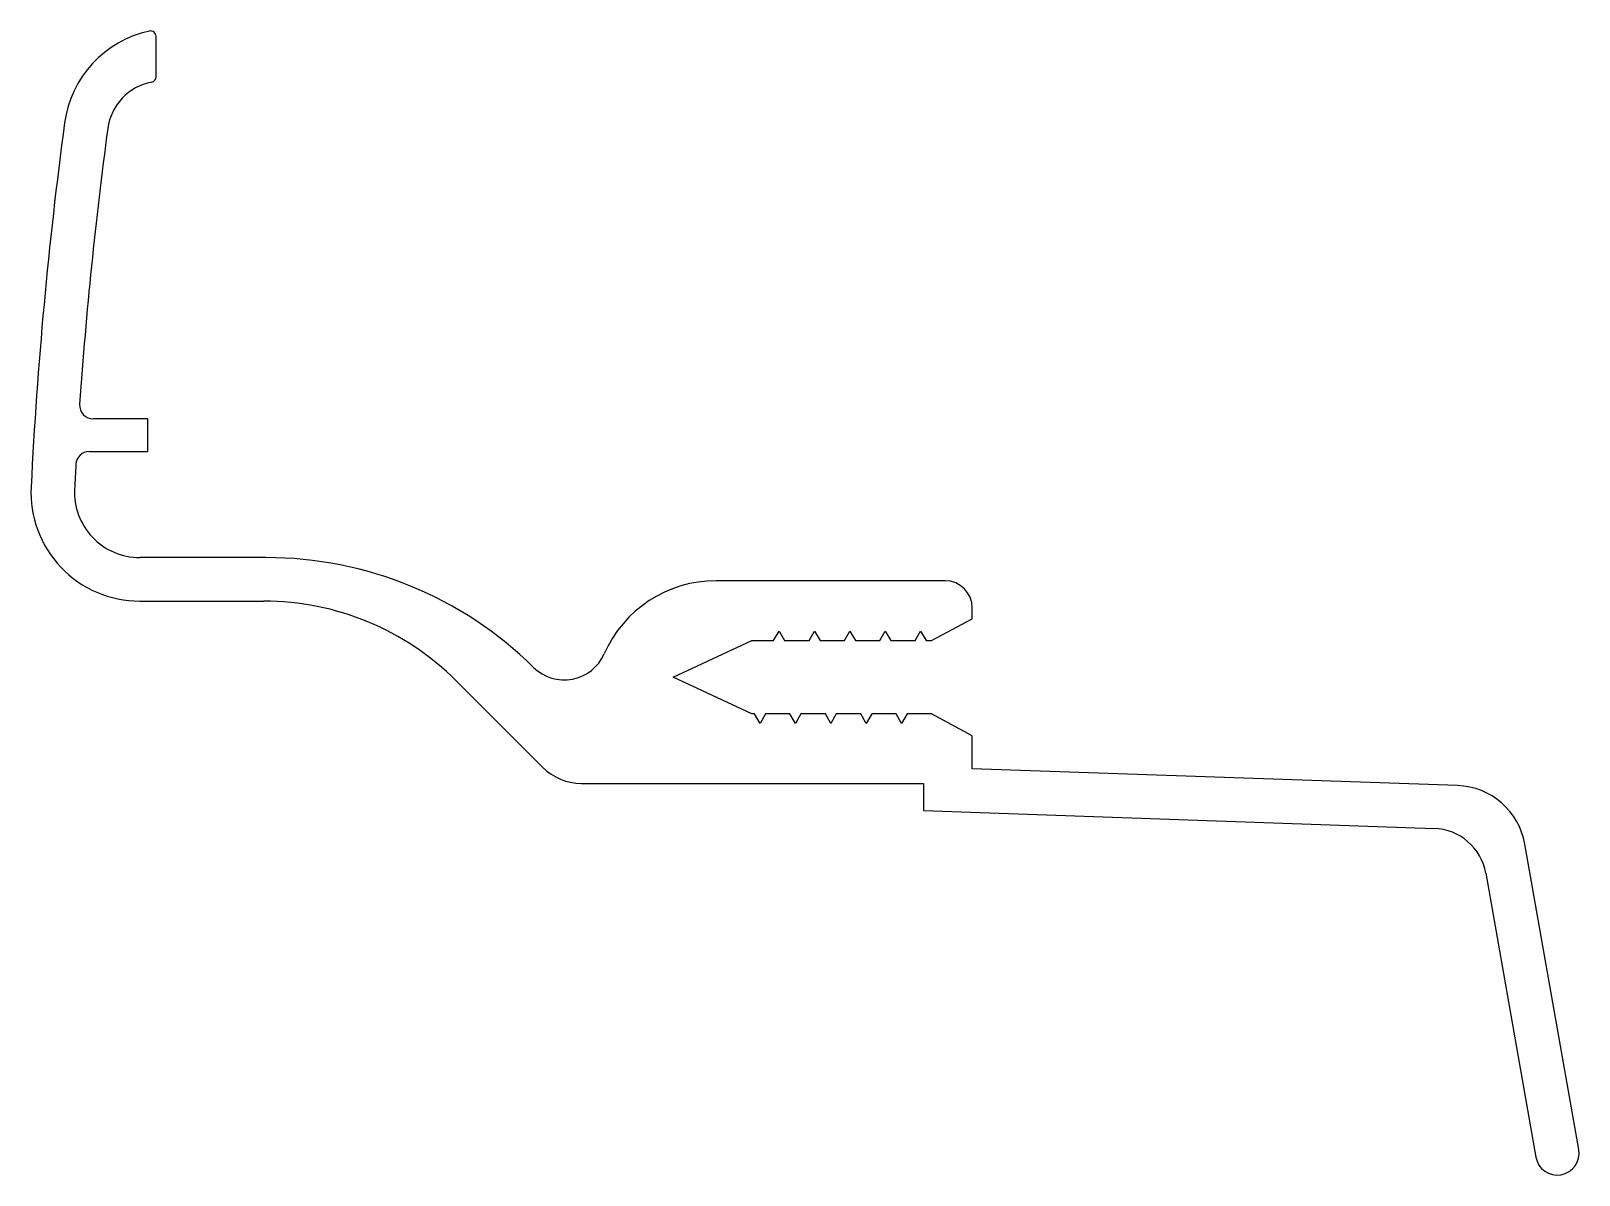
# Model space of a CAD drawing. Extents: x 255 to 311.9, y 656.2 to 698.3.
import ezdxf

# ---------------------------------------------------------------- set-up
doc = ezdxf.new("R2010")
doc.units = 0
doc.layers.get('0').update_dxf_attribs({"linetype": 'CONTINUOUS'})

msp = doc.modelspace()

# ---------------------------------------------------------------- linework, layer by layer
for p, q in [((259.573, 696.598), (259.573, 698.085)), ((259.273, 684.025), (257.261, 684.025)), ((259.273, 682.825), (259.273, 684.025)), ((257.123, 682.825), (259.273, 682.825)), ((263.612, 678.925), (258.973, 678.925)), ((288.573, 678.075), (280.16, 678.075)), ((258.973, 677.325), (263.531, 677.325)), ((288.073, 675.875), (289.573, 676.675)), ((289.573, 676.675), (289.573, 677.075)), ((282.271, 675.875), (282.473, 676.225)), ((282.473, 676.225), (282.675, 675.875)), ((283.571, 675.875), (283.773, 676.225)), ((283.773, 676.225), (283.976, 675.875)), ((284.871, 675.875), (285.073, 676.225)), ((285.073, 676.225), (285.275, 675.875)), ((286.171, 675.875), (286.373, 676.225)), ((286.373, 676.225), (286.575, 675.875)), ((287.471, 675.875), (287.673, 676.225)), ((287.673, 676.225), (287.875, 675.875)), ((278.573, 674.525), (281.468, 675.875)), ((281.468, 675.875), (282.271, 675.875)), ((282.675, 675.875), (283.571, 675.875)), ((283.976, 675.875), (284.871, 675.875)), ((285.275, 675.875), (286.171, 675.875)), ((286.575, 675.875), (287.471, 675.875)), ((287.875, 675.875), (288.073, 675.875)), ((270.602, 674.396), (273.788, 671.211)), ((281.468, 673.175), (278.573, 674.525)), ((281.571, 673.175), (281.468, 673.175)), ((281.773, 672.825), (281.571, 673.175)), ((281.976, 673.175), (281.773, 672.825)), ((282.871, 673.175), (281.976, 673.175)), ((283.073, 672.825), (282.871, 673.175)), ((283.275, 673.175), (283.073, 672.825)), ((284.171, 673.175), (283.275, 673.175)), ((284.373, 672.825), (284.171, 673.175)), ((284.575, 673.175), (284.373, 672.825)), ((285.471, 673.175), (284.575, 673.175)), ((285.673, 672.825), (285.471, 673.175)), ((285.875, 673.175), (285.673, 672.825)), ((286.771, 673.175), (285.875, 673.175)), ((286.973, 672.825), (286.771, 673.175)), ((287.175, 673.175), (286.973, 672.825)), ((288.073, 673.175), (287.175, 673.175)), ((289.573, 672.375), (288.073, 673.175)), ((289.573, 671.164), (289.573, 672.375)), ((307.411, 670.541), (289.573, 671.164)), ((275.202, 670.625), (287.773, 670.625)), ((287.773, 670.625), (287.773, 669.625)), ((287.773, 669.625), (306.546, 668.97)), ((311.861, 657.164), (309.881, 668.394)), ((308.446, 667.318), (310.286, 656.886))]:
    msp.add_line(p, q)
for centre, radius, start, end in [((260.173, 694.371), 4, 102.1534, 172.3372), ((259.373, 698.085), 0.2, 0.001, 102.1603), ((259.373, 696.598), 0.2, 280.6095, 359.9993), ((259.779, 694.436), 2, 100.6138, 172.3332), ((414.781, 673.571), 160, 172.33794, 177.15084), ((414.781, 673.571), 158.4, 172.33331, 176.02172), ((257.261, 684.525), 0.5, 176.0186, 270.0025), ((257.123, 682.325), 0.5, 90, 176.8217), ((414.78, 673.567), 158.4, 176.82028, 177.14933), ((258.973, 681.325), 4, 177.1508, 270), ((258.973, 681.325), 2.4, 177.1507, 270.0006), ((263.612, 664.925), 14, 45.3602, 90), ((280.16, 673.575), 4.5, 90.0003, 156.32), ((288.573, 677.075), 1, 0, 90), ((263.531, 667.325), 10, 44.9998, 89.9997), ((274.573, 676.025), 1.6, 225.3596, 336.3189), ((275.202, 672.625), 2, 224.9988, 269.9983), ((307.321, 667.942), 2.6, 9.999, 87.9991), ((306.477, 666.971), 2, 9.9999, 88.0007), ((311.073, 657.025), 0.8, 190, 10)]:
    msp.add_arc(centre, radius, start, end)

doc.saveas('drawing.dxf')
